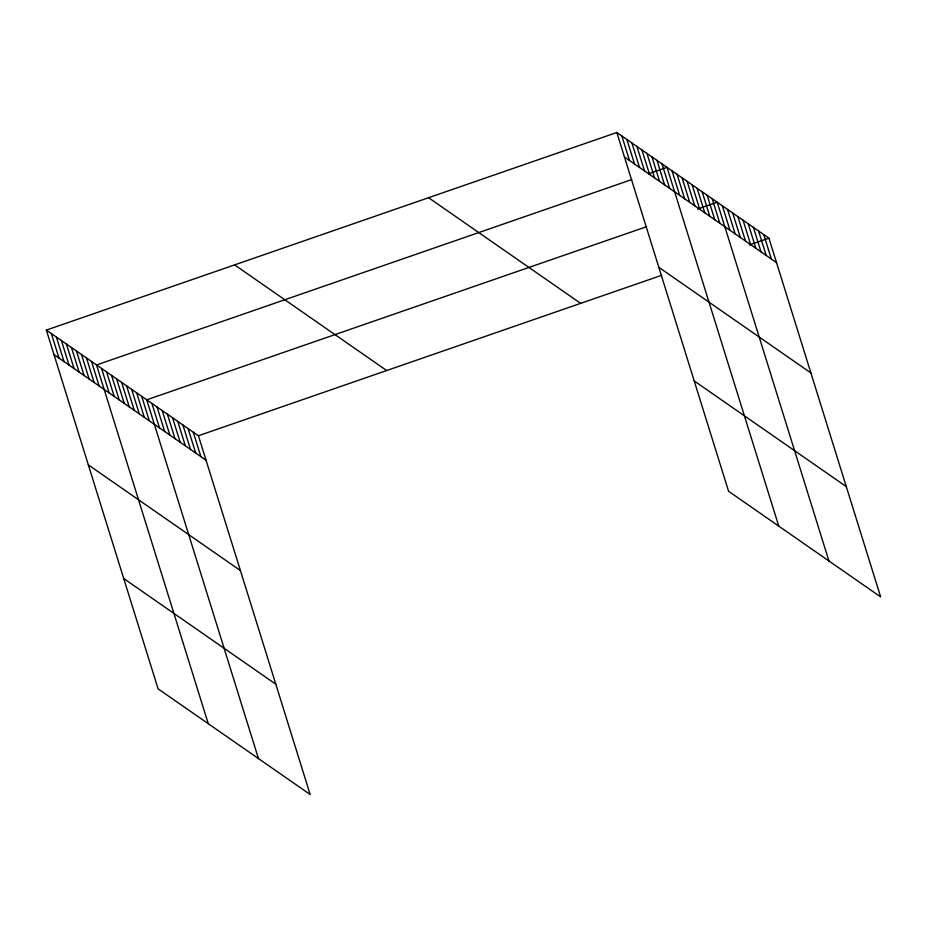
<?xml version="1.0" encoding="UTF-8"?>
<svg xmlns="http://www.w3.org/2000/svg" width="927" height="927" viewBox="0 0 927 927"><rect width="100%" height="100%" fill="white"/><g stroke="black" fill="none" stroke-linecap="round" stroke-linejoin="round"><path stroke-width="1.39" d="M46.35 330.093L198.424 435.736L310.163 794.497L158.088 688.842L46.35 330.093L616.837 132.503L768.912 238.158L880.65 596.907L728.576 491.264L616.837 132.503M631.727 179.595L96.535 364.96L208.274 723.709M648.715 173.708L667.023 167.37L778.761 526.119M646.606 226.686L146.721 399.815L258.459 758.576M697.591 209.027L717.208 202.237L828.947 560.986M198.424 435.736L661.704 275.284M749.294 244.948L768.912 238.158M624.462 156.999L776.536 262.642M658.819 267.3L810.893 372.955M694.219 380.951L846.293 486.605M428.575 197.706L580.65 303.361M234.612 264.89L386.686 370.533M53.975 354.589L206.049 460.232M88.332 464.89L240.406 570.545M123.731 578.541L275.806 684.196M763.744 234.566L771.368 259.05M758.564 230.974L766.2 255.458M753.396 227.382L761.032 251.866M748.228 223.789L755.853 248.274M743.06 220.197L750.685 244.682M737.892 216.605L745.517 241.09M732.712 213.013L740.349 237.497M727.544 209.421L735.181 233.905M722.376 205.829L730.001 230.313M712.191 198.749L719.816 223.233M707.174 195.261L714.798 219.757M702.145 191.773L709.781 216.269M697.127 188.285L704.763 212.781M692.11 184.797L699.746 209.293M687.092 181.31L694.729 205.806M682.075 177.822L689.711 202.318M677.058 174.334L684.682 198.83M672.04 170.858L679.665 195.342M662.005 163.882L669.63 188.378M656.988 160.394L664.613 184.89M651.971 156.906L659.595 181.402M646.953 153.418L654.578 177.914M641.924 149.931L649.56 174.427M636.907 146.443L644.543 170.939M631.89 142.967L639.526 167.451M626.872 139.479L634.508 163.963M621.855 135.991L629.491 160.487M193.256 432.144L200.881 456.64M188.077 428.552L195.713 453.048M182.909 424.96L190.533 449.456M177.741 421.368L185.365 445.864M172.573 417.776L180.197 442.272M167.405 414.184L175.029 438.68M162.225 410.591L169.861 435.087M157.057 406.999L164.682 431.495M151.889 403.407L159.514 427.903M141.704 396.339L149.328 420.823M136.686 392.851L144.311 417.335M131.657 389.363L139.293 413.859M126.64 385.875L134.276 410.371M121.622 382.387L129.259 406.883M116.605 378.9L124.241 403.396M111.588 375.412L119.212 399.908M106.57 371.924L114.195 396.42M101.553 368.436L109.177 392.932M91.518 361.472L99.143 385.956M86.501 357.984L94.125 382.48M81.483 354.496L89.108 378.992M76.466 351.009L84.09 375.505M71.437 347.521L79.073 372.017M66.42 344.033L74.056 368.529M61.402 340.545L69.038 365.041M56.385 337.069L64.021 361.553M51.367 333.581L58.992 358.065"/></g></svg>
